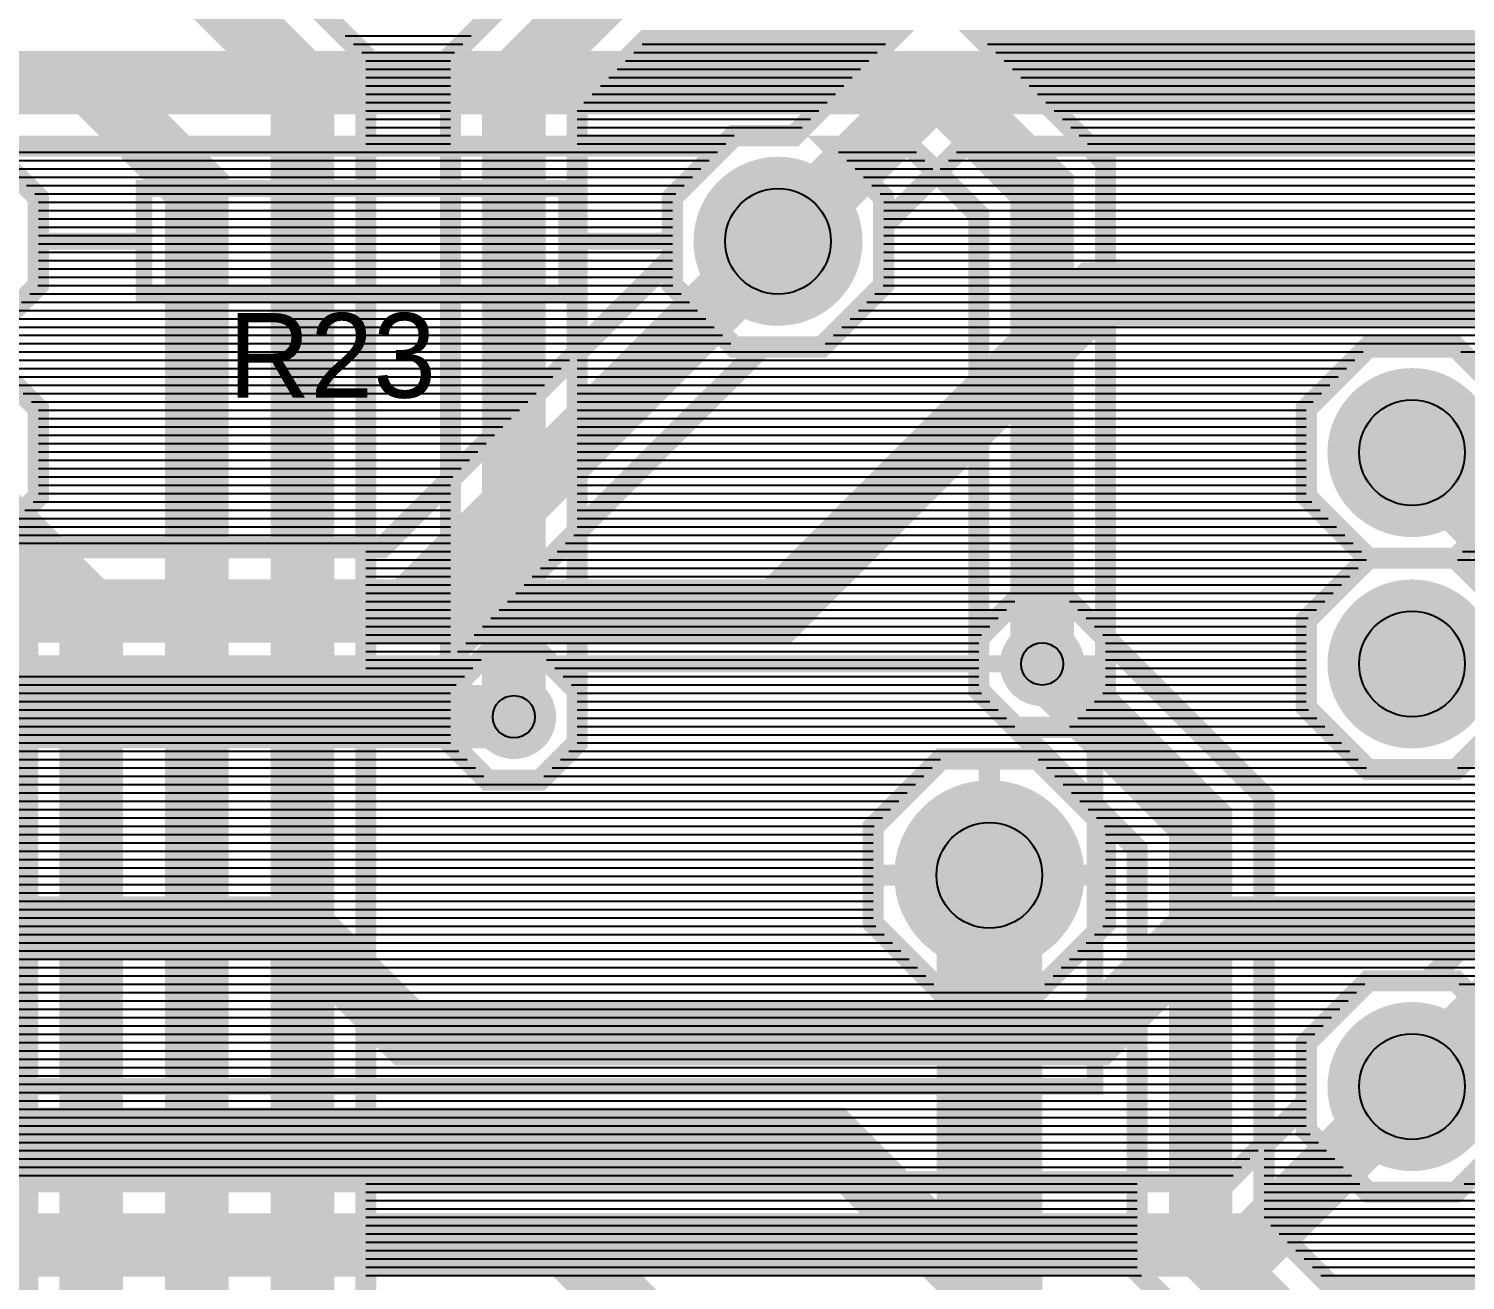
# Model space of a CAD drawing. Header units: inches. Extents: x -5.9 to 5.9, y -1.2 to 1.2.
# Drawn here: x 2.655 to 3.334, y 0.077 to 0.669 of the extents above; entities that cross this region are included whole.
import ezdxf

# ---------------------------------------------------------------- set-up
doc = ezdxf.new("R2010")
doc.units = ezdxf.units.IN
doc.layers.get('0').update_dxf_attribs({"linetype": 'CONTINUOUS'})

# ---------------------------------------------------------------- blocks, each defined once
blk = doc.blocks.new('EPAD')
at = {"const_width": 0.5}
blk.add_lwpolyline([(-0.25, 0, 1), (0.25, 0, 1)], format="xyb", close=True, dxfattribs=at)

msp = doc.modelspace()

# ---------------------------------------------------------------- linework, layer by layer
for points, const_width in [([(1.716633, 0.6185), (1.821633, 0.7235), (2.746485, 0.7235), (2.814059, 0.655926), (2.814059, -0.069074), (2.846485, -0.1015), (3.196485, -0.1015), (3.264059, -0.169074), (3.264059, -0.444074)], 0.01), ([(3.883349, 0.6135), (3.096485, 0.6135), (3.059059, 0.576074), (3.059059, 0.547789), (3.02977, 0.5185), (2.988348, 0.5185), (2.959059, 0.547789), (2.959059, 0.589211), (2.988348, 0.6185), (3.016633, 0.6185), (3.061634, 0.6635), (2.946485, 0.6635), (2.914059, 0.631074), (2.914059, 0.331074), (2.896485, 0.3135), (2.871633, 0.3135), (2.854059, 0.331074), (2.854059, 0.655926), (2.921633, 0.7235)], 0.01), ([(3.309059, -0.5315), (3.234059, -0.4565), (3.234059, -0.1815), (3.184059, -0.1315), (2.834059, -0.1315), (2.784059, -0.0815), (2.784059, 0.6435), (2.734059, 0.6935), (1.834059, 0.6935), (1.709059, 0.5685)], 0.03), ([(5.309059, 0.5685), (5.184059, 0.6935), (2.934059, 0.6935), (2.884059, 0.6435), (2.884059, 0.3435)], 0.03), ([(3.701485, 0.5185), (3.72977, 0.5185), (3.759059, 0.489211), (3.759059, 0.447789), (3.72977, 0.4185), (3.688348, 0.4185), (3.659059, 0.447789), (3.659059, 0.476074), (3.471633, 0.6635), (3.106484, 0.6635), (3.164059, 0.605926), (3.164059, 0.356074), (3.146485, 0.3385), (3.121633, 0.3385), (3.104059, 0.356074), (3.104059, 0.581074), (3.071633, 0.6135), (3.034769, 0.6135), (3.059059, 0.589211), (3.059059, 0.547789), (3.02977, 0.5185), (3.001485, 0.5185), (2.846485, 0.3635), (2.271633, 0.3635)], 0.01), ([(1.209059, 0.5685), (1.284059, 0.6435), (4.734059, 0.6435), (4.809059, 0.5685)], 0.03), ([(3.109059, -0.8315), (3.109059, -0.7565), (3.059059, -0.7065), (3.059059, -0.1815), (2.784059, -0.1815), (2.734059, -0.1315), (2.734059, 0.5935), (2.684059, 0.6435), (1.884059, 0.6435), (1.809059, 0.5685)], 0.03), ([(2.209059, 0.5685), (2.434059, 0.5685), (2.509059, 0.6435), (3.084059, 0.6435), (3.134059, 0.5935), (3.134059, 0.3685)], 0.03), ([(3.009059, 0.5685), (3.084059, 0.6435), (4.109059, 0.6435), (4.159059, 0.5935), (4.159059, -0.2815), (3.909059, -0.5315)], 0.03), ([(2.62977, 0.5185), (2.659059, 0.489211), (2.659059, 0.447789), (2.634769, 0.4235), (2.821633, 0.4235), (2.959059, 0.560926), (2.959059, 0.589211), (2.983349, 0.6135), (2.634769, 0.6135), (2.659059, 0.589211), (2.659059, 0.547789), (2.62977, 0.5185)], 0.01), ([(2.709059, 0.5435), (2.909059, 0.5435), (2.909059, 0.5935), (2.709059, 0.5935), (2.709059, 0.5435)], 0.008), ([(2.709059, 0.5435), (2.909059, 0.5435), (2.909059, 0.5935), (2.709059, 0.5935), (2.709059, 0.5435)], 0.008), ([(2.709059, 0.5435), (2.909059, 0.5435), (2.909059, 0.5935), (2.709059, 0.5935), (2.709059, 0.5435)], 0.008), ([(2.209059, 0.4685), (2.284059, 0.3935), (2.834059, 0.3935), (3.009059, 0.5685)], 0.03), ([(2.709059, 0.5685), (2.659059, 0.5685)], 0.008), ([(2.709059, 0.5685), (2.659059, 0.5685)], 0.008), ([(2.709059, 0.5685), (2.659059, 0.5685)], 0.008), ([(2.959059, 0.5685), (2.909059, 0.5685)], 0.008), ([(2.959059, 0.5685), (2.909059, 0.5685)], 0.008), ([(2.959059, 0.5685), (2.909059, 0.5685)], 0.008), ([(5.284059, 0.16535), (5.284059, 0.3935), (5.234059, 0.4435), (3.834059, 0.4435), (3.734059, 0.5435), (3.159059, 0.5435), (3.009059, 0.3935), (2.009059, 0.3935), (1.959059, 0.4435)], 0.03), ([(3.354059, 0.34279), (3.32977, 0.3185), (3.288348, 0.3185), (3.259059, 0.347789), (3.259059, 0.389211), (3.288348, 0.4185), (3.316634, 0.4185), (3.316633, 0.4185), (3.288348, 0.4185), (3.259059, 0.447789), (3.259059, 0.489211), (3.288348, 0.5185), (3.32977, 0.5185), (3.359059, 0.489211)], 0.01), ([(3.259059, 0.447789), (3.259059, 0.489211), (3.288348, 0.5185), (3.32977, 0.5185), (3.359059, 0.489211), (3.359059, 0.447789), (3.32977, 0.4185), (3.288348, 0.4185), (3.259059, 0.447789)], 0.01), ([(1.884059, 0.4935), (1.884059, 0.2435), (1.934059, 0.1935), (2.259059, 0.1935), (2.309059, 0.2435), (2.784059, 0.2435), (2.834059, 0.1935), (3.159059, 0.1935), (3.209059, 0.2435), (3.784059, 0.2435), (3.834059, 0.1935), (3.834059, -0.089), (3.884059, -0.139), (4.109059, -0.139), (4.109059, -0.2315)], 0.03), ([(4.009059, -0.5315), (3.834059, -0.3565), (3.009059, -0.3565), (2.959059, -0.3065), (2.959059, 0.0435), (2.909059, 0.0935), (-0.890941, 0.0935), (-0.940941, 0.1435), (-2.665941, 0.1435), (-2.990941, 0.4685)], 0.03), ([(2.609059, 0.4685), (2.684059, 0.3935), (2.684059, -0.6315), (2.759059, -0.7065)], 0.03), ([(3.309059, 0.1685), (3.384059, 0.2435), (3.384059, 0.3935), (3.309059, 0.4685)], 0.03), ([(2.654059, -0.643926), (2.654059, 0.381074), (2.616633, 0.4185)], 0.01), ([(3.34977, 0.3985), (3.496485, 0.3985), (3.571485, 0.3235), (3.571485, 0.3235), (3.589059, 0.305926), (3.589059, 0.281074), (3.571485, 0.2635), (3.546633, 0.2635), (3.529059, 0.281074), (3.529059, 0.281074), (3.471633, 0.3385), (3.34977, 0.3385), (3.32977, 0.3185), (3.288348, 0.3185), (3.259059, 0.347789), (3.259059, 0.389211), (3.288348, 0.4185), (3.32977, 0.4185), (3.34977, 0.3985)], 0.01), ([(3.292491, -0.2715), (3.269059, -0.248069), (3.269059, -0.062211), (3.259059, -0.052211), (3.259059, -0.010789), (3.283349, 0.0135), (3.246633, 0.0135), (3.179059, 0.081074), (3.179059, 0.281074), (3.121633, 0.3385), (3.121633, 0.3385), (3.104059, 0.356074), (3.104059, 0.380926), (3.121633, 0.3985), (3.146485, 0.3985), (3.164059, 0.380926), (3.164059, 0.380926), (3.239059, 0.305926), (3.239059, 0.105926), (3.271485, 0.0735), (3.371485, 0.0735)], 0.01), ([(3.134059, 0.3685), (3.209059, 0.2935), (3.209059, 0.0935), (3.259059, 0.0435), (3.359059, 0.0435), (3.409059, -0.0065), (3.409059, -0.2315)], 0.03), ([(3.559059, 0.2935), (3.484059, 0.3685), (3.309059, 0.3685)], 0.03), ([(2.854059, 0.331074), (2.854059, 0.355926), (2.871633, 0.3735), (2.896485, 0.3735), (2.914059, 0.355926), (2.914059, 0.331074), (2.896485, 0.3135), (2.871633, 0.3135), (2.854059, 0.331074)], 0.01), ([(2.009059, 0.1685), (3.159059, 0.1685), (3.159059, 0.3685), (2.009059, 0.3685), (2.009059, 0.1685)], 0.008), ([(2.009059, 0.1685), (3.159059, 0.1685), (3.159059, 0.3685), (2.009059, 0.3685), (2.009059, 0.1685)], 0.008), ([(2.009059, 0.1685), (3.159059, 0.1685), (3.159059, 0.3685), (2.009059, 0.3685), (2.009059, 0.1685)], 0.008), ([(1.934059, 0.3435), (2.884059, 0.3435)], 0.03), ([(3.054059, 0.245719), (3.054059, 0.291281), (3.086278, 0.3235), (3.131841, 0.3235), (3.164059, 0.291281), (3.164059, 0.245719), (3.131841, 0.2135), (3.086278, 0.2135), (3.054059, 0.245719)], 0.01), ([(3.054059, 0.245719), (3.054059, 0.291281), (3.086278, 0.3235), (3.131841, 0.3235), (3.164059, 0.291281), (3.164059, 0.245719), (3.131841, 0.2135), (3.086278, 0.2135), (3.054059, 0.245719)], 0.01), ([(3.109059, 0.3235), (3.109059, 0.2685)], 0.01), ([(3.109059, 0.3235), (3.109059, 0.2685)], 0.01), ([(3.109059, -0.0315), (3.109059, 0.2685)], 0.05), ([(3.054059, 0.2685), (3.109059, 0.2685)], 0.01), ([(3.054059, 0.2685), (3.109059, 0.2685)], 0.01), ([(3.164059, 0.2685), (3.109059, 0.2685)], 0.01), ([(3.109059, 0.2135), (3.109059, 0.2685)], 0.01), ([(3.164059, 0.2685), (3.109059, 0.2685)], 0.01), ([(3.109059, 0.2135), (3.109059, 0.2685)], 0.01), ([(3.359059, 0.147789), (3.32977, 0.1185), (3.288348, 0.1185), (3.259059, 0.147789), (3.259059, 0.189211), (3.288348, 0.2185), (3.316633, 0.2185), (3.354059, 0.255926)], 0.01), ([(2.031485, 0.1235), (3.221633, 0.1235), (3.259059, 0.160926), (3.259059, 0.189211), (3.288348, 0.2185), (3.32977, 0.2185), (3.34977, 0.1985)], 0.01), ([(3.309059, 0.1685), (3.234059, 0.0935), (-0.790941, 0.0935), (-0.840941, 0.1435), (-1.715941, 0.1435), (-1.765941, 0.0935)], 0.03), ([(3.309059, 0.1685), (3.434059, 0.1685), (3.509059, 0.0935), (3.834059, 0.0935), (3.909059, 0.1685)], 0.03), ([(2.009059, 0.1435), (3.034059, 0.1435), (3.359059, -0.1815), (3.659059, -0.1815)], 0.03)]:
    msp.add_lwpolyline(points, dxfattribs=dict(const_width=const_width))
for points in [[(2.804256, 0.665728), (2.863862, 0.665728)], [(2.808193, 0.661791), (2.859925, 0.661791)], [(2.944776, 0.661791), (3.059925, 0.661791)], [(3.108193, 0.661791), (3.473343, 0.661791)], [(2.81213, 0.657854), (2.855988, 0.657854)], [(2.814059, 0.653917), (2.854059, 0.653917)], [(2.936902, 0.653917), (3.052051, 0.653917)], [(2.940839, 0.657854), (3.055988, 0.657854)], [(3.11213, 0.657854), (3.47728, 0.657854)], [(3.116067, 0.653917), (3.481217, 0.653917)], [(2.814059, 0.64998), (2.854059, 0.64998)], [(2.814059, 0.646043), (2.854059, 0.646043)], [(2.929028, 0.646043), (3.044177, 0.646043)], [(2.932965, 0.64998), (3.048114, 0.64998)], [(3.120004, 0.64998), (3.485154, 0.64998)], [(3.123941, 0.646043), (3.489091, 0.646043)], [(2.814059, 0.642106), (2.854059, 0.642106)], [(2.925091, 0.642106), (3.04024, 0.642106)], [(3.127878, 0.642106), (3.493028, 0.642106)], [(2.814059, 0.638169), (2.854059, 0.638169)], [(2.814059, 0.634232), (2.854059, 0.634232)], [(2.917217, 0.634232), (3.032366, 0.634232)], [(2.921154, 0.638169), (3.036303, 0.638169)], [(3.131815, 0.638169), (3.496965, 0.638169)], [(3.135752, 0.634232), (3.500902, 0.634232)], [(2.814059, 0.630295), (2.854059, 0.630295)], [(2.814059, 0.626358), (2.854059, 0.626358)], [(2.914059, 0.630295), (3.028429, 0.630295)], [(2.914059, 0.626358), (3.024492, 0.626358)], [(3.139689, 0.630295), (3.504839, 0.630295)], [(3.143626, 0.626358), (3.508776, 0.626358)], [(2.814059, 0.622421), (2.854059, 0.622421)], [(2.914059, 0.622421), (3.020555, 0.622421)], [(3.147563, 0.622421), (3.512713, 0.622421)], [(2.814059, 0.618484), (2.854059, 0.618484)], [(2.814059, 0.614547), (2.854059, 0.614547)], [(2.914059, 0.618484), (2.988333, 0.618484)], [(2.914059, 0.614547), (2.984396, 0.614547)], [(3.1515, 0.618484), (3.51665, 0.618484)], [(3.155437, 0.614547), (3.520587, 0.614547)], [(2.637659, 0.61061), (2.980459, 0.61061)], [(2.641596, 0.606673), (2.976522, 0.606673)], [(2.814059, 0.61061), (2.854059, 0.61061)], [(2.814059, 0.606673), (2.854059, 0.606673)], [(2.914059, 0.61061), (2.980459, 0.61061)], [(2.914059, 0.606673), (2.976522, 0.606673)], [(3.037659, 0.61061), (3.074524, 0.61061)], [(3.041596, 0.606673), (3.078461, 0.606673)], [(3.089657, 0.606673), (3.876522, 0.606673)], [(3.093594, 0.61061), (3.880459, 0.61061)], [(3.159374, 0.61061), (3.524524, 0.61061)], [(3.163311, 0.606673), (3.528461, 0.606673)], [(2.645533, 0.602736), (2.972585, 0.602736)], [(2.64947, 0.598799), (2.968648, 0.598799)], [(2.814059, 0.602736), (2.854059, 0.602736)], [(2.814059, 0.598799), (2.854059, 0.598799)], [(2.914059, 0.602736), (2.972585, 0.602736)], [(2.914059, 0.598799), (2.968648, 0.598799)], [(3.045533, 0.602736), (3.082398, 0.602736)], [(3.04947, 0.598799), (3.086335, 0.598799)], [(3.081783, 0.598799), (3.868648, 0.598799)], [(3.08572, 0.602736), (3.872585, 0.602736)], [(3.164059, 0.602736), (3.532398, 0.602736)], [(3.164059, 0.598799), (3.536335, 0.598799)], [(2.653407, 0.594862), (2.964711, 0.594862)], [(2.814059, 0.594862), (2.854059, 0.594862)], [(2.914059, 0.594862), (2.964711, 0.594862)], [(3.053407, 0.594862), (3.090272, 0.594862)], [(3.077846, 0.594862), (3.792996, 0.594862)], [(3.164059, 0.594862), (3.540272, 0.594862)], [(2.657344, 0.590925), (2.960774, 0.590925)], [(2.659059, 0.586988), (2.959059, 0.586988)], [(2.814059, 0.590925), (2.854059, 0.590925)], [(2.814059, 0.586988), (2.854059, 0.586988)], [(2.914059, 0.590925), (2.960774, 0.590925)], [(2.914059, 0.586988), (2.959059, 0.586988)], [(3.057344, 0.590925), (3.094209, 0.590925)], [(3.059059, 0.586988), (3.098146, 0.586988)], [(3.069972, 0.586988), (3.785122, 0.586988)], [(3.073909, 0.590925), (3.789059, 0.590925)], [(3.164059, 0.590925), (3.544209, 0.590925)], [(3.164059, 0.586988), (3.548146, 0.586988)], [(2.659059, 0.583051), (2.959059, 0.583051)], [(2.659059, 0.579114), (2.959059, 0.579114)], [(2.814059, 0.583051), (2.854059, 0.583051)], [(2.814059, 0.579114), (2.854059, 0.579114)], [(2.914059, 0.583051), (2.959059, 0.583051)], [(2.914059, 0.579114), (2.959059, 0.579114)], [(3.059059, 0.583051), (3.102083, 0.583051)], [(3.059059, 0.579114), (3.104059, 0.579114)], [(3.062098, 0.579114), (3.777248, 0.579114)], [(3.066035, 0.583051), (3.781185, 0.583051)], [(3.164059, 0.583051), (3.552083, 0.583051)], [(3.164059, 0.579114), (3.55602, 0.579114)], [(2.659059, 0.575177), (2.959059, 0.575177)], [(2.659059, 0.57124), (2.959059, 0.57124)], [(2.814059, 0.575177), (2.854059, 0.575177)], [(2.814059, 0.57124), (2.854059, 0.57124)], [(2.914059, 0.575177), (2.959059, 0.575177)], [(2.914059, 0.57124), (2.959059, 0.57124)], [(3.059059, 0.575177), (3.773311, 0.575177)], [(3.059059, 0.575177), (3.104059, 0.575177)], [(3.059059, 0.57124), (3.769374, 0.57124)], [(3.059059, 0.57124), (3.104059, 0.57124)], [(3.164059, 0.575177), (3.559957, 0.575177)], [(3.164059, 0.57124), (3.563894, 0.57124)], [(2.659059, 0.567303), (2.959059, 0.567303)], [(2.814059, 0.567303), (2.854059, 0.567303)], [(2.914059, 0.567303), (2.959059, 0.567303)], [(3.059059, 0.567303), (3.765437, 0.567303)], [(3.059059, 0.567303), (3.104059, 0.567303)], [(3.164059, 0.567303), (3.567831, 0.567303)], [(2.659059, 0.563366), (2.959059, 0.563366)], [(2.659059, 0.559429), (2.957563, 0.559429)], [(2.814059, 0.563366), (2.854059, 0.563366)], [(2.814059, 0.559429), (2.854059, 0.559429)], [(2.914059, 0.563366), (2.959059, 0.563366)], [(2.914059, 0.559429), (2.959059, 0.559429)], [(3.059059, 0.563366), (3.7615, 0.563366)], [(3.059059, 0.563366), (3.104059, 0.563366)], [(3.059059, 0.559429), (3.757563, 0.559429)], [(3.059059, 0.559429), (3.104059, 0.559429)], [(3.164059, 0.563366), (3.571768, 0.563366)], [(3.164059, 0.559429), (3.575705, 0.559429)], [(2.659059, 0.555492), (2.953626, 0.555492)], [(2.659059, 0.551555), (2.949689, 0.551555)], [(2.814059, 0.555492), (2.854059, 0.555492)], [(2.814059, 0.551555), (2.854059, 0.551555)], [(2.914059, 0.555492), (2.959059, 0.555492)], [(2.914059, 0.551555), (2.959059, 0.551555)], [(3.059059, 0.555492), (3.753626, 0.555492)], [(3.059059, 0.555492), (3.104059, 0.555492)], [(3.059059, 0.551555), (3.749689, 0.551555)], [(3.059059, 0.551555), (3.104059, 0.551555)], [(3.164059, 0.555492), (3.579642, 0.555492)], [(3.164059, 0.551555), (3.583579, 0.551555)], [(2.658887, 0.547618), (2.945752, 0.547618)], [(2.814059, 0.547618), (2.854059, 0.547618)], [(2.914059, 0.547618), (2.959231, 0.547618)], [(3.058887, 0.547618), (3.745752, 0.547618)], [(3.058887, 0.547618), (3.104059, 0.547618)], [(3.164059, 0.547618), (3.587516, 0.547618)], [(2.651013, 0.539744), (2.937878, 0.539744)], [(2.65495, 0.543681), (2.941815, 0.543681)], [(2.814059, 0.543681), (2.854059, 0.543681)], [(2.814059, 0.539744), (2.854059, 0.539744)], [(2.914059, 0.543681), (2.963168, 0.543681)], [(2.914059, 0.539744), (2.967105, 0.539744)], [(3.051013, 0.539744), (3.737878, 0.539744)], [(3.051013, 0.539744), (3.104059, 0.539744)], [(3.05495, 0.543681), (3.741815, 0.543681)], [(3.05495, 0.543681), (3.104059, 0.543681)], [(3.164059, 0.543681), (3.591453, 0.543681)], [(3.164059, 0.539744), (3.59539, 0.539744)], [(2.643139, 0.53187), (2.930004, 0.53187)], [(2.647076, 0.535807), (2.933941, 0.535807)], [(2.814059, 0.535807), (2.854059, 0.535807)], [(2.814059, 0.53187), (2.854059, 0.53187)], [(2.914059, 0.535807), (2.971042, 0.535807)], [(2.914059, 0.53187), (2.974979, 0.53187)], [(3.043139, 0.53187), (3.730004, 0.53187)], [(3.043139, 0.53187), (3.104059, 0.53187)], [(3.047076, 0.535807), (3.733941, 0.535807)], [(3.047076, 0.535807), (3.104059, 0.535807)], [(3.164059, 0.535807), (3.599327, 0.535807)], [(3.164059, 0.53187), (3.603264, 0.53187)], [(2.635265, 0.523996), (2.92213, 0.523996)], [(2.639202, 0.527933), (2.926067, 0.527933)], [(2.814059, 0.527933), (2.854059, 0.527933)], [(2.814059, 0.523996), (2.854059, 0.523996)], [(2.914059, 0.527933), (2.978916, 0.527933)], [(2.914059, 0.523996), (2.982853, 0.523996)], [(3.035265, 0.523996), (3.72213, 0.523996)], [(3.035265, 0.523996), (3.104059, 0.523996)], [(3.039202, 0.527933), (3.726067, 0.527933)], [(3.039202, 0.527933), (3.104059, 0.527933)], [(3.164059, 0.527933), (3.607201, 0.527933)], [(3.164059, 0.523996), (3.611138, 0.523996)], [(2.631328, 0.520059), (2.918193, 0.520059)], [(2.814059, 0.520059), (2.854059, 0.520059)], [(2.914059, 0.520059), (2.98679, 0.520059)], [(3.031328, 0.520059), (3.718193, 0.520059)], [(3.031328, 0.520059), (3.104059, 0.520059)], [(3.164059, 0.520059), (3.615075, 0.520059)], [(2.632147, 0.516122), (2.914256, 0.516122)], [(2.636084, 0.512185), (2.910319, 0.512185)], [(2.814059, 0.516122), (2.854059, 0.516122)], [(2.814059, 0.512185), (2.854059, 0.512185)], [(2.914059, 0.516122), (3.285971, 0.516122)], [(2.914059, 0.512185), (3.282034, 0.512185)], [(2.995169, 0.512185), (3.104059, 0.512185)], [(2.999106, 0.516122), (3.104059, 0.516122)], [(3.164059, 0.516122), (3.285971, 0.516122)], [(3.164059, 0.512185), (3.282034, 0.512185)], [(3.332147, 0.516122), (3.685971, 0.516122)], [(3.332147, 0.516122), (3.619012, 0.516122)], [(2.640021, 0.508248), (2.906382, 0.508248)], [(2.643958, 0.504311), (2.902445, 0.504311)], [(2.814059, 0.508248), (2.854059, 0.508248)], [(2.814059, 0.504311), (2.854059, 0.504311)], [(2.914059, 0.508248), (3.278097, 0.508248)], [(2.914059, 0.504311), (3.27416, 0.504311)], [(2.987295, 0.504311), (3.104059, 0.504311)], [(2.991232, 0.508248), (3.104059, 0.508248)], [(3.164059, 0.508248), (3.278097, 0.508248)], [(3.164059, 0.504311), (3.27416, 0.504311)], [(2.647895, 0.500374), (2.898508, 0.500374)], [(2.651832, 0.496437), (2.894571, 0.496437)], [(2.814059, 0.500374), (2.854059, 0.500374)], [(2.814059, 0.496437), (2.854059, 0.496437)], [(2.914059, 0.500374), (3.270223, 0.500374)], [(2.914059, 0.496437), (3.266286, 0.496437)], [(2.979421, 0.496437), (3.104059, 0.496437)], [(2.983358, 0.500374), (3.104059, 0.500374)], [(3.164059, 0.500374), (3.270223, 0.500374)], [(3.164059, 0.496437), (3.266286, 0.496437)], [(2.655769, 0.4925), (2.890634, 0.4925)], [(2.814059, 0.4925), (2.854059, 0.4925)], [(2.914059, 0.4925), (3.262349, 0.4925)], [(2.975484, 0.4925), (3.104059, 0.4925)], [(3.164059, 0.4925), (3.262349, 0.4925)], [(2.659059, 0.488563), (2.886697, 0.488563)], [(2.659059, 0.484626), (2.88276, 0.484626)], [(2.814059, 0.488563), (2.854059, 0.488563)], [(2.814059, 0.484626), (2.854059, 0.484626)], [(2.914059, 0.488563), (3.259059, 0.488563)], [(2.914059, 0.484626), (3.259059, 0.484626)], [(2.96761, 0.484626), (3.104059, 0.484626)], [(2.971547, 0.488563), (3.104059, 0.488563)], [(3.164059, 0.488563), (3.259059, 0.488563)], [(3.164059, 0.484626), (3.259059, 0.484626)], [(2.659059, 0.480689), (2.878823, 0.480689)], [(2.659059, 0.476752), (2.874886, 0.476752)], [(2.814059, 0.480689), (2.854059, 0.480689)], [(2.814059, 0.476752), (2.854059, 0.476752)], [(2.914059, 0.480689), (3.259059, 0.480689)], [(2.914059, 0.476752), (3.259059, 0.476752)], [(2.959736, 0.476752), (3.104059, 0.476752)], [(2.963673, 0.480689), (3.104059, 0.480689)], [(3.164059, 0.480689), (3.259059, 0.480689)], [(3.164059, 0.476752), (3.259059, 0.476752)], [(2.659059, 0.472815), (2.870949, 0.472815)], [(2.814059, 0.472815), (2.854059, 0.472815)], [(2.914059, 0.472815), (3.259059, 0.472815)], [(2.955799, 0.472815), (3.104059, 0.472815)], [(3.164059, 0.472815), (3.259059, 0.472815)], [(2.659059, 0.468878), (2.867012, 0.468878)], [(2.659059, 0.464941), (2.863075, 0.464941)], [(2.814059, 0.468878), (2.854059, 0.468878)], [(2.814059, 0.464941), (2.854059, 0.464941)], [(2.914059, 0.468878), (3.259059, 0.468878)], [(2.914059, 0.464941), (3.259059, 0.464941)], [(2.947925, 0.464941), (3.104059, 0.464941)], [(2.951862, 0.468878), (3.104059, 0.468878)], [(3.164059, 0.468878), (3.259059, 0.468878)], [(3.164059, 0.464941), (3.259059, 0.464941)], [(2.659059, 0.461004), (2.859138, 0.461004)], [(2.659059, 0.457067), (2.855201, 0.457067)], [(2.814059, 0.461004), (2.854059, 0.461004)], [(2.814059, 0.457067), (2.854059, 0.457067)], [(2.914059, 0.461004), (3.259059, 0.461004)], [(2.914059, 0.457067), (3.259059, 0.457067)], [(2.940051, 0.457067), (3.104059, 0.457067)], [(2.943988, 0.461004), (3.104059, 0.461004)], [(3.164059, 0.461004), (3.259059, 0.461004)], [(3.164059, 0.457067), (3.259059, 0.457067)], [(2.659059, 0.45313), (2.851264, 0.45313)], [(2.659059, 0.449193), (2.847327, 0.449193)], [(2.814059, 0.45313), (2.854059, 0.45313)], [(2.814059, 0.449193), (2.854059, 0.449193)], [(2.914059, 0.45313), (3.259059, 0.45313)], [(2.914059, 0.449193), (3.259059, 0.449193)], [(2.932177, 0.449193), (3.104059, 0.449193)], [(2.936114, 0.45313), (3.104059, 0.45313)], [(3.164059, 0.45313), (3.259059, 0.45313)], [(3.164059, 0.449193), (3.259059, 0.449193)], [(2.656525, 0.445256), (2.84339, 0.445256)], [(2.814059, 0.445256), (2.854059, 0.445256)], [(2.914059, 0.445256), (3.261593, 0.445256)], [(2.92824, 0.445256), (3.104059, 0.445256)], [(3.164059, 0.445256), (3.261593, 0.445256)], [(2.648651, 0.437382), (2.835516, 0.437382)], [(2.652588, 0.441319), (2.839453, 0.441319)], [(2.814059, 0.441319), (2.854059, 0.441319)], [(2.814059, 0.437382), (2.854059, 0.437382)], [(2.914059, 0.441319), (3.26553, 0.441319)], [(2.914059, 0.437382), (3.269467, 0.437382)], [(2.920366, 0.437382), (3.104059, 0.437382)], [(2.924303, 0.441319), (3.104059, 0.441319)], [(3.164059, 0.441319), (3.26553, 0.441319)], [(3.164059, 0.437382), (3.269467, 0.437382)], [(2.640777, 0.429508), (2.827642, 0.429508)], [(2.644714, 0.433445), (2.831579, 0.433445)], [(2.814059, 0.433445), (2.854059, 0.433445)], [(2.814059, 0.429508), (2.854059, 0.429508)], [(2.912492, 0.429508), (3.104059, 0.429508)], [(2.914059, 0.433445), (3.273404, 0.433445)], [(2.914059, 0.429508), (3.277341, 0.429508)], [(2.916429, 0.433445), (3.104059, 0.433445)], [(3.164059, 0.433445), (3.273404, 0.433445)], [(3.164059, 0.429508), (3.277341, 0.429508)], [(2.63684, 0.425571), (2.823705, 0.425571)], [(2.814059, 0.425571), (2.854059, 0.425571)], [(2.814059, 0.421634), (2.854059, 0.421634)], [(2.904618, 0.421634), (3.104059, 0.421634)], [(2.908555, 0.425571), (3.104059, 0.425571)], [(2.914059, 0.425571), (3.281278, 0.425571)], [(2.914059, 0.421634), (3.285215, 0.421634)], [(3.164059, 0.425571), (3.281278, 0.425571)], [(3.164059, 0.421634), (3.285215, 0.421634)], [(3.332903, 0.421634), (3.685215, 0.421634)], [(2.814059, 0.417697), (2.854059, 0.417697)], [(2.900681, 0.417697), (3.104059, 0.417697)], [(2.914059, 0.417697), (3.287546, 0.417697)], [(3.164059, 0.417697), (3.287546, 0.417697)], [(3.330572, 0.417697), (3.687546, 0.417697)], [(2.814059, 0.41376), (2.854059, 0.41376)], [(2.814059, 0.409823), (2.854059, 0.409823)], [(2.892807, 0.409823), (3.104059, 0.409823)], [(2.896744, 0.41376), (3.104059, 0.41376)], [(2.914059, 0.41376), (3.283609, 0.41376)], [(2.914059, 0.409823), (3.279672, 0.409823)], [(3.164059, 0.41376), (3.283609, 0.41376)], [(3.164059, 0.409823), (3.279672, 0.409823)], [(2.814059, 0.405886), (2.854059, 0.405886)], [(2.814059, 0.401949), (2.854059, 0.401949)], [(2.884933, 0.401949), (3.104059, 0.401949)], [(2.88887, 0.405886), (3.104059, 0.405886)], [(2.914059, 0.405886), (3.275735, 0.405886)], [(2.914059, 0.401949), (3.271798, 0.401949)], [(3.164059, 0.405886), (3.275735, 0.405886)], [(3.164059, 0.401949), (3.271798, 0.401949)], [(2.814059, 0.398012), (2.854059, 0.398012)], [(2.880996, 0.398012), (3.104059, 0.398012)], [(2.914059, 0.398012), (3.121145, 0.398012)], [(3.146973, 0.398012), (3.267861, 0.398012)], [(3.164059, 0.398012), (3.267861, 0.398012)], [(2.814059, 0.394075), (2.854059, 0.394075)], [(2.814059, 0.390138), (2.854059, 0.390138)], [(2.873122, 0.390138), (3.104059, 0.390138)], [(2.877059, 0.394075), (3.104059, 0.394075)], [(2.914059, 0.394075), (3.117208, 0.394075)], [(2.914059, 0.390138), (3.113271, 0.390138)], [(3.15091, 0.394075), (3.263924, 0.394075)], [(3.154847, 0.390138), (3.259987, 0.390138)], [(3.164059, 0.394075), (3.263924, 0.394075)], [(3.164059, 0.390138), (3.259987, 0.390138)], [(2.814059, 0.386201), (2.854059, 0.386201)], [(2.814059, 0.382264), (2.854059, 0.382264)], [(2.865248, 0.382264), (3.104059, 0.382264)], [(2.869185, 0.386201), (3.104059, 0.386201)], [(2.914059, 0.386201), (3.109334, 0.386201)], [(2.914059, 0.382264), (3.105397, 0.382264)], [(3.158784, 0.386201), (3.259059, 0.386201)], [(3.162721, 0.382264), (3.259059, 0.382264)], [(3.164059, 0.386201), (3.259059, 0.386201)], [(3.164059, 0.382264), (3.259059, 0.382264)], [(2.814059, 0.378327), (2.854059, 0.378327)], [(2.814059, 0.37439), (2.854059, 0.37439)], [(2.857374, 0.37439), (3.104059, 0.37439)], [(2.861311, 0.378327), (3.104059, 0.378327)], [(2.914059, 0.378327), (3.104059, 0.378327)], [(2.914059, 0.37439), (3.104059, 0.37439)], [(3.164059, 0.378327), (3.259059, 0.378327)], [(3.164059, 0.37439), (3.259059, 0.37439)], [(3.166657, 0.378327), (3.259059, 0.378327)], [(3.170594, 0.37439), (3.259059, 0.37439)], [(2.814059, 0.370453), (2.854059, 0.370453)], [(2.853437, 0.370453), (2.868586, 0.370453)], [(2.899532, 0.370453), (3.104059, 0.370453)], [(2.914059, 0.370453), (3.104059, 0.370453)], [(3.164059, 0.370453), (3.259059, 0.370453)], [(3.174531, 0.370453), (3.259059, 0.370453)], [(1.957406, 0.362579), (2.860712, 0.362579)], [(2.814059, 0.366516), (2.854059, 0.366516)], [(2.814059, 0.362579), (2.854059, 0.362579)], [(2.8495, 0.366516), (2.864649, 0.366516)], [(2.903469, 0.366516), (3.104059, 0.366516)], [(2.907406, 0.362579), (3.104059, 0.362579)], [(2.914059, 0.366516), (3.104059, 0.366516)], [(2.914059, 0.362579), (3.104059, 0.362579)], [(3.164059, 0.366516), (3.259059, 0.366516)], [(3.164059, 0.362579), (3.259059, 0.362579)], [(3.178469, 0.366516), (3.259059, 0.366516)], [(3.182406, 0.362579), (3.259059, 0.362579)], [(1.961343, 0.358642), (2.856775, 0.358642)], [(1.964059, 0.354705), (2.854059, 0.354705)], [(2.814059, 0.358642), (2.854059, 0.358642)], [(2.814059, 0.354705), (2.854059, 0.354705)], [(2.911343, 0.358642), (3.104059, 0.358642)], [(2.914059, 0.358642), (3.104059, 0.358642)], [(2.914059, 0.354705), (3.105428, 0.354705)], [(2.914059, 0.354705), (3.105428, 0.354705)], [(3.16269, 0.354705), (3.259059, 0.354705)], [(3.164059, 0.358642), (3.259059, 0.358642)], [(3.186343, 0.358642), (3.259059, 0.358642)], [(3.19028, 0.354705), (3.259059, 0.354705)], [(1.964059, 0.350768), (2.854059, 0.350768)], [(1.964059, 0.346831), (2.854059, 0.346831)], [(2.814059, 0.350768), (2.854059, 0.350768)], [(2.814059, 0.346831), (2.854059, 0.346831)], [(2.914059, 0.350768), (3.109365, 0.350768)], [(2.914059, 0.350768), (3.109365, 0.350768)], [(2.914059, 0.346831), (3.113302, 0.346831)], [(2.914059, 0.346831), (3.113302, 0.346831)], [(3.154816, 0.346831), (3.260018, 0.346831)], [(3.158753, 0.350768), (3.259059, 0.350768)], [(3.194217, 0.350768), (3.259059, 0.350768)], [(3.198154, 0.346831), (3.260018, 0.346831)], [(1.964059, 0.342894), (2.854059, 0.342894)], [(2.814059, 0.342894), (2.854059, 0.342894)], [(2.914059, 0.342894), (3.117239, 0.342894)], [(2.914059, 0.342894), (3.117239, 0.342894)], [(3.150879, 0.342894), (3.263955, 0.342894)], [(3.202091, 0.342894), (3.263955, 0.342894)], [(1.964059, 0.338957), (2.854059, 0.338957)], [(1.964059, 0.33502), (2.854059, 0.33502)], [(2.814059, 0.338957), (2.854059, 0.338957)], [(2.814059, 0.33502), (2.854059, 0.33502)], [(2.914059, 0.338957), (3.121176, 0.338957)], [(2.914059, 0.338957), (3.121176, 0.338957)], [(2.914059, 0.33502), (3.125114, 0.33502)], [(2.914059, 0.33502), (3.271829, 0.33502)], [(3.146942, 0.338957), (3.267892, 0.338957)], [(3.206028, 0.338957), (3.267892, 0.338957)], [(3.209965, 0.33502), (3.271829, 0.33502)], [(1.960131, 0.327146), (2.857987, 0.327146)], [(1.964059, 0.331083), (2.854059, 0.331083)], [(2.814059, 0.331083), (2.854059, 0.331083)], [(2.814059, 0.327146), (2.857987, 0.327146)], [(2.910131, 0.327146), (3.132988, 0.327146)], [(2.910131, 0.327146), (3.279703, 0.327146)], [(2.914059, 0.331083), (3.129051, 0.331083)], [(2.914059, 0.331083), (3.275766, 0.331083)], [(3.213902, 0.331083), (3.275766, 0.331083)], [(3.217839, 0.327146), (3.279703, 0.327146)], [(2.132131, 0.323209), (2.861924, 0.323209)], [(2.814059, 0.323209), (2.861924, 0.323209)], [(2.906194, 0.323209), (3.085987, 0.323209)], [(2.906194, 0.323209), (3.085987, 0.323209)], [(3.132131, 0.323209), (3.136925, 0.323209)], [(3.132131, 0.323209), (3.28364, 0.323209)], [(3.221776, 0.323209), (3.28364, 0.323209)], [(2.136069, 0.319272), (2.865861, 0.319272)], [(2.140006, 0.315335), (2.869798, 0.315335)], [(2.814059, 0.319272), (2.865861, 0.319272)], [(2.814059, 0.315335), (2.869798, 0.315335)], [(2.89832, 0.315335), (3.078113, 0.315335)], [(2.89832, 0.315335), (3.078113, 0.315335)], [(2.902257, 0.319272), (3.08205, 0.319272)], [(2.902257, 0.319272), (3.08205, 0.319272)], [(3.136069, 0.319272), (3.140862, 0.319272)], [(3.136069, 0.319272), (3.287577, 0.319272)], [(3.140006, 0.315335), (3.144799, 0.315335)], [(3.140006, 0.315335), (3.494799, 0.315335)], [(3.225713, 0.319272), (3.287577, 0.319272)], [(3.22965, 0.315335), (3.354059, 0.315335)], [(3.330541, 0.319272), (3.354059, 0.319272)], [(3.330541, 0.319272), (3.490862, 0.319272)], [(2.143943, 0.311398), (3.074176, 0.311398)], [(2.14788, 0.307461), (3.070239, 0.307461)], [(2.814059, 0.311398), (3.074176, 0.311398)], [(2.814059, 0.307461), (3.070239, 0.307461)], [(3.143943, 0.311398), (3.148736, 0.311398)], [(3.143943, 0.311398), (3.498736, 0.311398)], [(3.14788, 0.307461), (3.152673, 0.307461)], [(3.14788, 0.307461), (3.502673, 0.307461)], [(3.233587, 0.311398), (3.354059, 0.311398)], [(3.237524, 0.307461), (3.354059, 0.307461)], [(2.151817, 0.303524), (3.066302, 0.303524)], [(2.155754, 0.299587), (3.062365, 0.299587)], [(2.814059, 0.303524), (3.066302, 0.303524)], [(2.814059, 0.299587), (3.062365, 0.299587)], [(3.151817, 0.303524), (3.15661, 0.303524)], [(3.151817, 0.303524), (3.50661, 0.303524)], [(3.155754, 0.299587), (3.160547, 0.299587)], [(3.155754, 0.299587), (3.510547, 0.299587)], [(3.239059, 0.303524), (3.354059, 0.303524)], [(3.239059, 0.299587), (3.354059, 0.299587)], [(2.159691, 0.29565), (3.058428, 0.29565)], [(2.814059, 0.29565), (3.058428, 0.29565)], [(3.159691, 0.29565), (3.164484, 0.29565)], [(3.159691, 0.29565), (3.514484, 0.29565)], [(3.239059, 0.29565), (3.354059, 0.29565)], [(2.163628, 0.291713), (3.054491, 0.291713)], [(2.164059, 0.287776), (3.054059, 0.287776)], [(2.814059, 0.291713), (3.054491, 0.291713)], [(2.814059, 0.287776), (3.054059, 0.287776)], [(3.163628, 0.291713), (3.168421, 0.291713)], [(3.163628, 0.291713), (3.518421, 0.291713)], [(3.164059, 0.287776), (3.172358, 0.287776)], [(3.164059, 0.287776), (3.522358, 0.287776)], [(3.239059, 0.291713), (3.354059, 0.291713)], [(3.239059, 0.287776), (3.354059, 0.287776)], [(2.164059, 0.283839), (3.054059, 0.283839)], [(2.164059, 0.279902), (3.054059, 0.279902)], [(2.814059, 0.283839), (3.054059, 0.283839)], [(2.814059, 0.279902), (3.054059, 0.279902)], [(3.164059, 0.283839), (3.176295, 0.283839)], [(3.164059, 0.283839), (3.526295, 0.283839)], [(3.164059, 0.279902), (3.179059, 0.279902)], [(3.164059, 0.279902), (3.530231, 0.279902)], [(3.239059, 0.283839), (3.354059, 0.283839)], [(3.239059, 0.279902), (3.354059, 0.279902)], [(2.164059, 0.275965), (3.054059, 0.275965)], [(2.164059, 0.272028), (3.054059, 0.272028)], [(2.814059, 0.275965), (3.054059, 0.275965)], [(2.814059, 0.272028), (3.054059, 0.272028)], [(3.164059, 0.275965), (3.179059, 0.275965)], [(3.164059, 0.275965), (3.534169, 0.275965)], [(3.164059, 0.272028), (3.179059, 0.272028)], [(3.164059, 0.272028), (3.538106, 0.272028)], [(3.239059, 0.275965), (3.354059, 0.275965)], [(3.239059, 0.272028), (3.354059, 0.272028)], [(2.164059, 0.268091), (3.054059, 0.268091)], [(2.814059, 0.268091), (3.054059, 0.268091)], [(3.164059, 0.268091), (3.179059, 0.268091)], [(3.164059, 0.268091), (3.542043, 0.268091)], [(3.239059, 0.268091), (3.354059, 0.268091)], [(2.164059, 0.264154), (3.054059, 0.264154)], [(2.164059, 0.260217), (3.054059, 0.260217)], [(2.814059, 0.264154), (3.054059, 0.264154)], [(2.814059, 0.260217), (3.054059, 0.260217)], [(3.164059, 0.264154), (3.179059, 0.264154)], [(3.164059, 0.264154), (3.54598, 0.264154)], [(3.164059, 0.260217), (3.179059, 0.260217)], [(3.164059, 0.260217), (3.959059, 0.260217)], [(3.239059, 0.264154), (3.354059, 0.264154)], [(3.239059, 0.260217), (3.354059, 0.260217)], [(2.164059, 0.25628), (3.054059, 0.25628)], [(2.164059, 0.252343), (3.054059, 0.252343)], [(2.814059, 0.25628), (3.054059, 0.25628)], [(2.814059, 0.252343), (3.054059, 0.252343)], [(3.164059, 0.25628), (3.179059, 0.25628)], [(3.164059, 0.25628), (3.959059, 0.25628)], [(3.164059, 0.252343), (3.179059, 0.252343)], [(3.164059, 0.252343), (3.959059, 0.252343)], [(3.239059, 0.25628), (3.354059, 0.25628)], [(3.239059, 0.252343), (3.350476, 0.252343)], [(2.164059, 0.248406), (3.054059, 0.248406)], [(2.814059, 0.248406), (3.054059, 0.248406)], [(3.164059, 0.248406), (3.179059, 0.248406)], [(3.164059, 0.248406), (3.959059, 0.248406)], [(3.239059, 0.248406), (3.346539, 0.248406)], [(2.158872, 0.240531), (3.059246, 0.240531)], [(2.162809, 0.244469), (3.055309, 0.244469)], [(2.814059, 0.244469), (3.055309, 0.244469)], [(2.814059, 0.240531), (3.059246, 0.240531)], [(3.158872, 0.240531), (3.179059, 0.240531)], [(3.158872, 0.240531), (3.966317, 0.240531)], [(3.162809, 0.244469), (3.179059, 0.244469)], [(3.162809, 0.244469), (3.96238, 0.244469)], [(3.239059, 0.244469), (3.342602, 0.244469)], [(3.239059, 0.240531), (3.338665, 0.240531)], [(2.150998, 0.232657), (3.06712, 0.232657)], [(2.154935, 0.236594), (3.063183, 0.236594)], [(2.814059, 0.236594), (3.063183, 0.236594)], [(2.814059, 0.232657), (3.06712, 0.232657)], [(3.150998, 0.232657), (3.179059, 0.232657)], [(3.150998, 0.232657), (3.974191, 0.232657)], [(3.154935, 0.236594), (3.179059, 0.236594)], [(3.154935, 0.236594), (3.970254, 0.236594)], [(3.239059, 0.236594), (3.334728, 0.236594)], [(3.239059, 0.232657), (3.330791, 0.232657)], [(2.143124, 0.224783), (3.074994, 0.224783)], [(2.147061, 0.22872), (3.071057, 0.22872)], [(2.814059, 0.22872), (3.071057, 0.22872)], [(2.814059, 0.224783), (3.074994, 0.224783)], [(3.143124, 0.224783), (3.179059, 0.224783)], [(3.143124, 0.224783), (3.982065, 0.224783)], [(3.147061, 0.22872), (3.179059, 0.22872)], [(3.147061, 0.22872), (3.978128, 0.22872)], [(3.239059, 0.22872), (3.326854, 0.22872)], [(3.239059, 0.224783), (3.322917, 0.224783)], [(2.474139, 0.220846), (3.078931, 0.220846)], [(2.814059, 0.220846), (3.078931, 0.220846)], [(3.139187, 0.220846), (3.179059, 0.220846)], [(3.139187, 0.220846), (3.986002, 0.220846)], [(3.239059, 0.220846), (3.31898, 0.220846)], [(2.478076, 0.216909), (3.082869, 0.216909)], [(2.482013, 0.212972), (3.282821, 0.212972)], [(2.814059, 0.216909), (3.082869, 0.216909)], [(2.814059, 0.212972), (3.179059, 0.212972)], [(3.13525, 0.216909), (3.179059, 0.216909)], [(3.13525, 0.216909), (3.286758, 0.216909)], [(3.239059, 0.216909), (3.286758, 0.216909)], [(3.239059, 0.212972), (3.282821, 0.212972)], [(3.33136, 0.216909), (3.686758, 0.216909)], [(2.48595, 0.209035), (3.278884, 0.209035)], [(2.489059, 0.205098), (3.274947, 0.205098)], [(2.814059, 0.209035), (3.179059, 0.209035)], [(2.814059, 0.205098), (3.179059, 0.205098)], [(3.239059, 0.209035), (3.278884, 0.209035)], [(3.239059, 0.205098), (3.274947, 0.205098)], [(2.489059, 0.201161), (3.27101, 0.201161)], [(2.489059, 0.197224), (3.267073, 0.197224)], [(2.814059, 0.201161), (3.179059, 0.201161)], [(2.814059, 0.197224), (3.179059, 0.197224)], [(3.239059, 0.201161), (3.27101, 0.201161)], [(3.239059, 0.197224), (3.267073, 0.197224)], [(2.489059, 0.193287), (3.263136, 0.193287)], [(2.814059, 0.193287), (3.179059, 0.193287)], [(3.239059, 0.193287), (3.263136, 0.193287)], [(2.489059, 0.18935), (3.259199, 0.18935)], [(2.489059, 0.185413), (3.259059, 0.185413)], [(2.814059, 0.18935), (3.179059, 0.18935)], [(2.814059, 0.185413), (3.179059, 0.185413)], [(3.239059, 0.18935), (3.259199, 0.18935)], [(3.239059, 0.185413), (3.259059, 0.185413)], [(2.485524, 0.177539), (3.259059, 0.177539)], [(2.489059, 0.181476), (3.259059, 0.181476)], [(2.814059, 0.181476), (3.179059, 0.181476)], [(2.814059, 0.177539), (3.179059, 0.177539)], [(3.239059, 0.181476), (3.259059, 0.181476)], [(3.239059, 0.177539), (3.259059, 0.177539)], [(2.481587, 0.173602), (3.259059, 0.173602)], [(2.814059, 0.173602), (3.179059, 0.173602)], [(3.239059, 0.173602), (3.259059, 0.173602)], [(2.473713, 0.165728), (3.259059, 0.165728)], [(2.47765, 0.169665), (3.259059, 0.169665)], [(2.814059, 0.169665), (3.179059, 0.169665)], [(2.814059, 0.165728), (3.179059, 0.165728)], [(3.239059, 0.169665), (3.259059, 0.169665)], [(3.239059, 0.165728), (3.259059, 0.165728)], [(2.033194, 0.161791), (3.259059, 0.161791)], [(2.037131, 0.157854), (3.255988, 0.157854)], [(2.814059, 0.161791), (3.179059, 0.161791)], [(2.814059, 0.157854), (3.179059, 0.157854)], [(3.239059, 0.161791), (3.259059, 0.161791)], [(3.239059, 0.157854), (3.259059, 0.157854)], [(2.039059, 0.153917), (3.252051, 0.153917)], [(2.039059, 0.14998), (3.248114, 0.14998)], [(2.814059, 0.153917), (3.179059, 0.153917)], [(2.814059, 0.14998), (3.179059, 0.14998)], [(3.239059, 0.153917), (3.259059, 0.153917)], [(3.239059, 0.14998), (3.259059, 0.14998)], [(2.039059, 0.146043), (3.244177, 0.146043)], [(2.814059, 0.146043), (3.179059, 0.146043)], [(3.239059, 0.146043), (3.260806, 0.146043)], [(2.039059, 0.142106), (3.24024, 0.142106)], [(2.039059, 0.138169), (3.236303, 0.138169)], [(2.814059, 0.142106), (3.179059, 0.142106)], [(2.814059, 0.138169), (3.179059, 0.138169)], [(3.239059, 0.142106), (3.264743, 0.142106)], [(3.239059, 0.138169), (3.26868, 0.138169)], [(2.03828, 0.130295), (3.228429, 0.130295)], [(2.039059, 0.134232), (3.232366, 0.134232)], [(2.814059, 0.134232), (3.179059, 0.134232)], [(2.814059, 0.130295), (3.179059, 0.130295)], [(3.239059, 0.134232), (3.272617, 0.134232)], [(3.239059, 0.130295), (3.276554, 0.130295)], [(2.034343, 0.126358), (3.224492, 0.126358)], [(2.814059, 0.126358), (3.179059, 0.126358)], [(2.814059, 0.122421), (3.179059, 0.122421)], [(3.239059, 0.126358), (3.280491, 0.126358)], [(3.239059, 0.122421), (3.284428, 0.122421)], [(3.333691, 0.122421), (3.429059, 0.122421)], [(2.814059, 0.118484), (3.179059, 0.118484)], [(3.239059, 0.118484), (3.429059, 0.118484)], [(2.814059, 0.114547), (3.179059, 0.114547)], [(2.814059, 0.11061), (3.179059, 0.11061)], [(3.239059, 0.114547), (3.429059, 0.114547)], [(3.239059, 0.11061), (3.429059, 0.11061)], [(2.814059, 0.106673), (3.179059, 0.106673)], [(2.814059, 0.102736), (3.179059, 0.102736)], [(3.239059, 0.106673), (3.429059, 0.106673)], [(3.242248, 0.102736), (3.429059, 0.102736)], [(2.814059, 0.098799), (3.179059, 0.098799)], [(3.246185, 0.098799), (3.429059, 0.098799)], [(2.814059, 0.094862), (3.179059, 0.094862)], [(2.814059, 0.090925), (3.179059, 0.090925)], [(3.250122, 0.094862), (3.429059, 0.094862)], [(3.254059, 0.090925), (3.429059, 0.090925)], [(2.814059, 0.086988), (3.179059, 0.086988)], [(2.814059, 0.083051), (3.179059, 0.083051)], [(3.257996, 0.086988), (3.429059, 0.086988)], [(3.261933, 0.083051), (3.429059, 0.083051)], [(2.814059, 0.079114), (3.18102, 0.079114)], [(3.26587, 0.079114), (3.429059, 0.079114)]]:
    msp.add_lwpolyline(points)
for centre, radius in [((3.009059, 0.5685), 0.025), ((3.309059, 0.4685), 0.025), ((3.309059, 0.3685), 0.025), ((3.134059, 0.3685), 0.01), ((2.884059, 0.3435), 0.01), ((3.109059, 0.2685), 0.025), ((3.309059, 0.1685), 0.025)]:
    msp.add_circle(centre, radius)

# ---------------------------------------------------------------- block references
for p, xscale, yscale in [((3.009059, 0.5685), 0.08, 0.08), ((3.009059, 0.5685), 0.07, 0.07), ((3.309059, 0.4685), 0.08, 0.08), ((3.309059, 0.4685), 0.07, 0.07), ((3.309059, 0.3685), 0.08, 0.08), ((3.309059, 0.3685), 0.07, 0.07), ((3.134059, 0.3685), 0.04, 0.04), ((3.134059, 0.3685), 0.03, 0.03), ((2.884059, 0.3435), 0.04, 0.04), ((2.884059, 0.3435), 0.03, 0.03), ((3.109059, 0.2685), 0.09, 0.09), ((3.109059, 0.2685), 0.08, 0.08), ((3.309059, 0.1685), 0.08, 0.08), ((3.309059, 0.1685), 0.07, 0.07)]:
    msp.add_blockref('EPAD', p, dxfattribs=dict(xscale=xscale, yscale=yscale))

# ---------------------------------------------------------------- texts
msp.add_text('R23', height=0.04).set_placement((2.749059, 0.4945))
msp.add_text('R23', height=0.04).set_placement((2.749059, 0.4945))
msp.add_text('R23', height=0.04).set_placement((2.749059, 0.4945))

doc.saveas('drawing.dxf')
